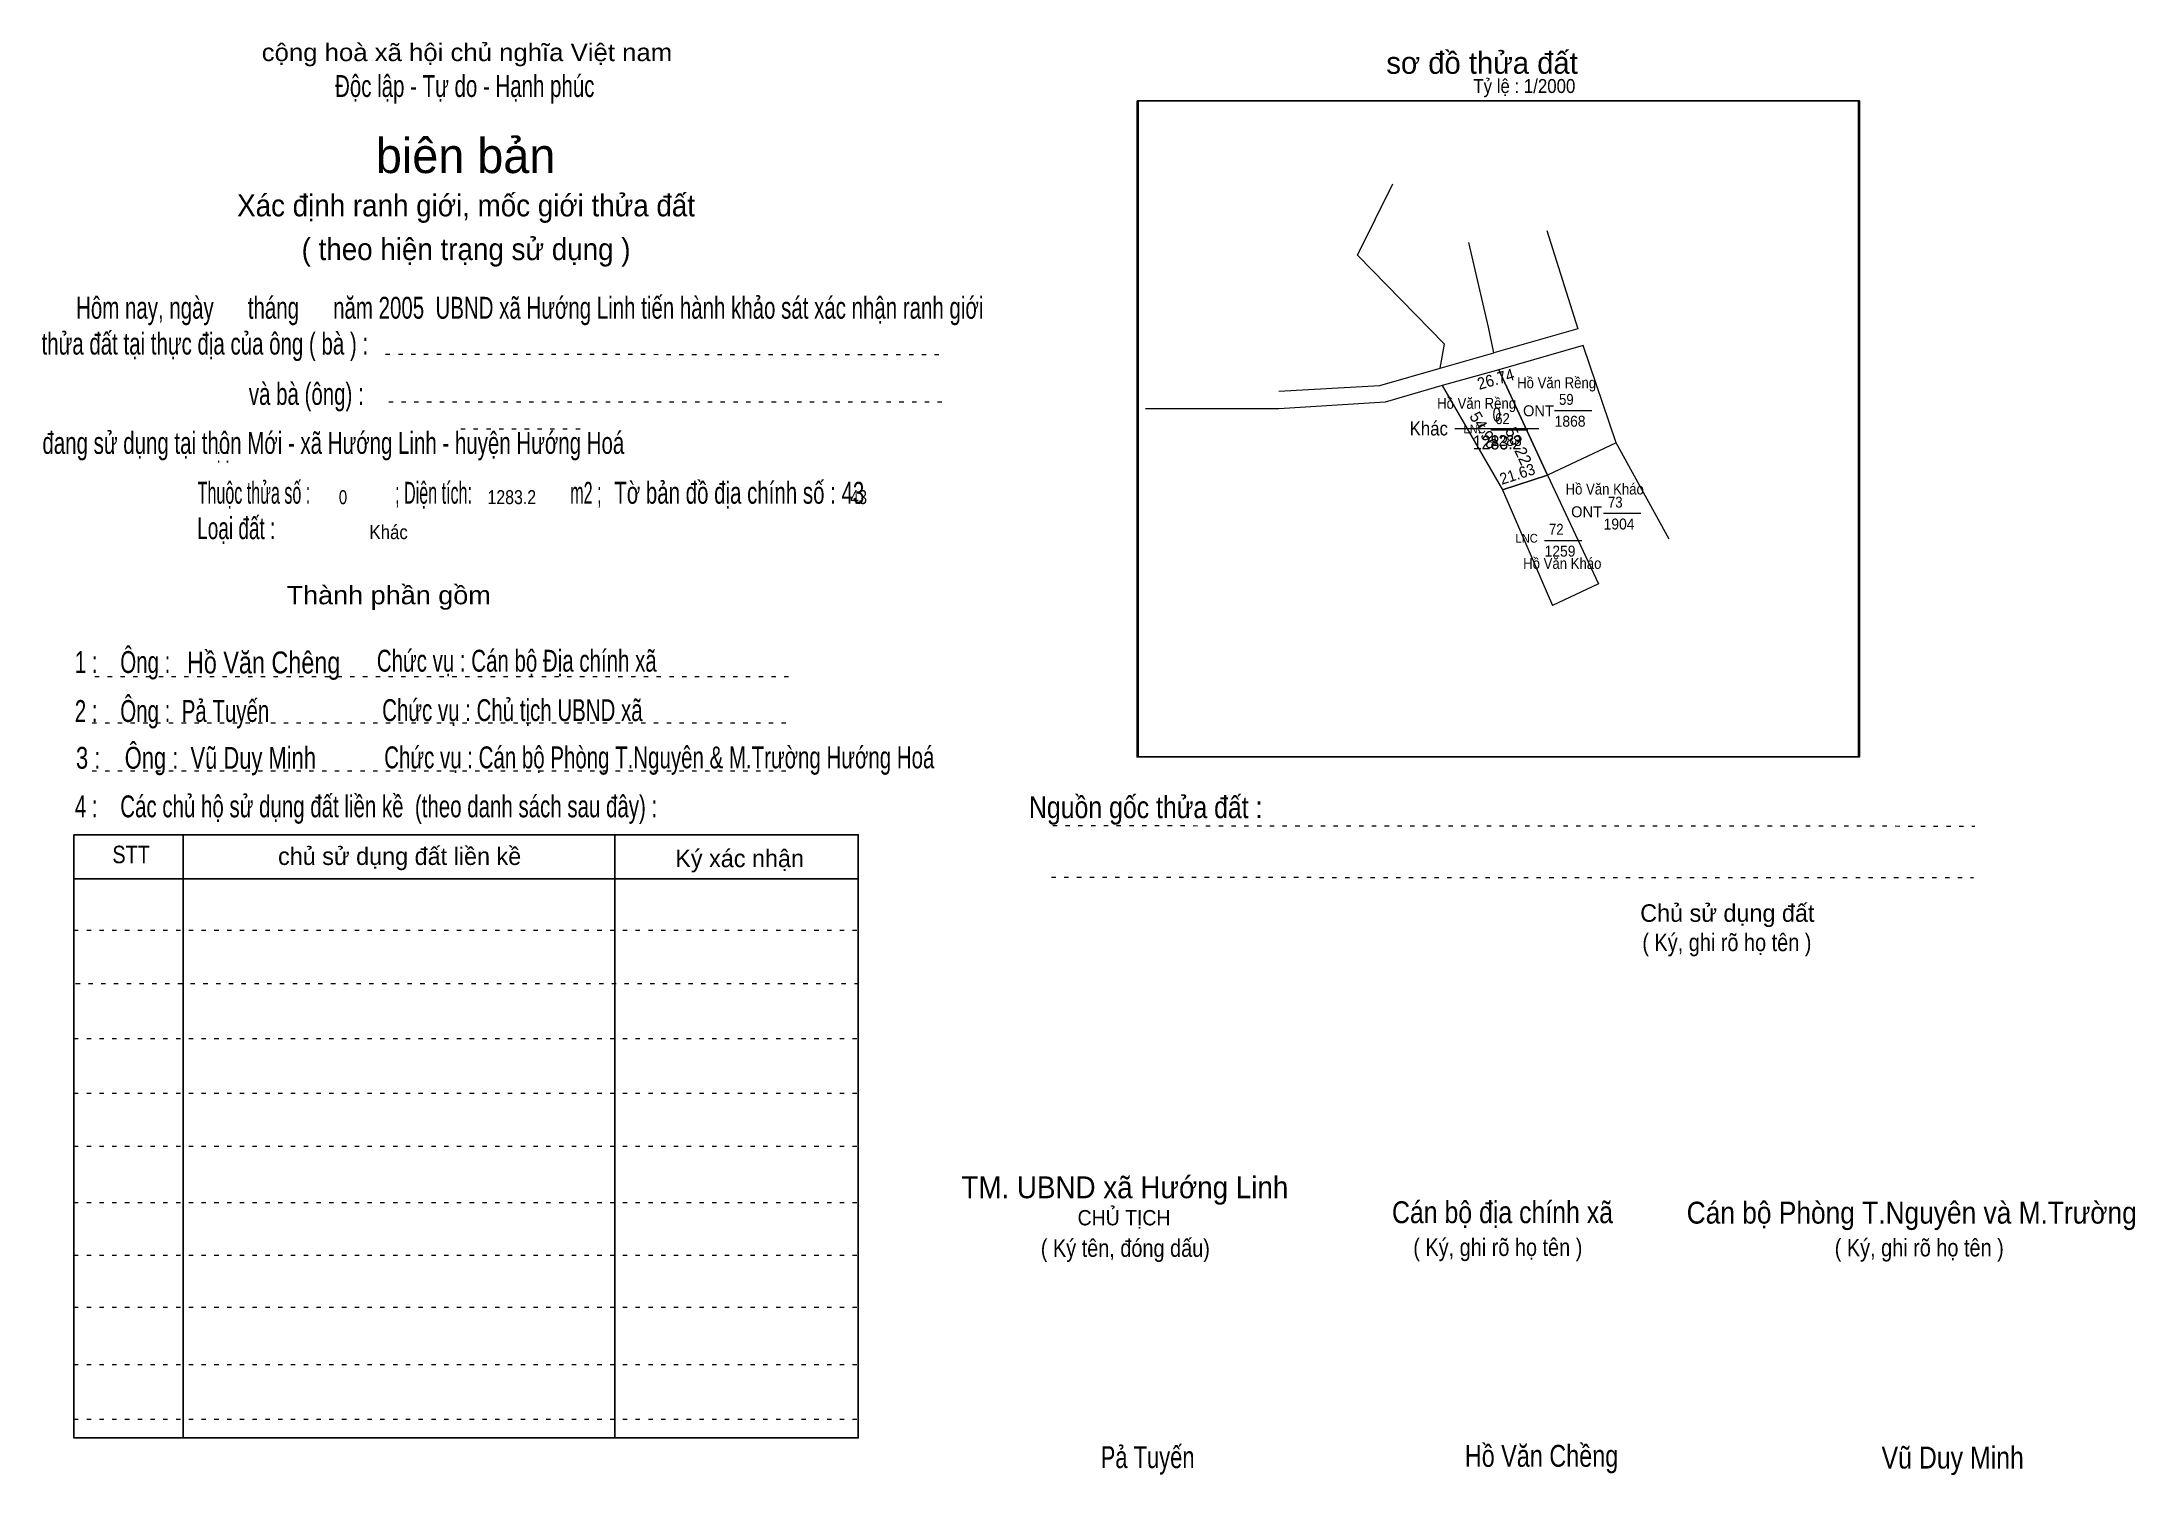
# Model space of a CAD drawing. Header units: centimetres. Extents: x -1.5 to 46.4, y -3.9 to 28.9.
import ezdxf
from ezdxf.enums import TextEntityAlignment as Align

# ---------------------------------------------------------------- set-up
doc = ezdxf.new("R2010")
doc.units = ezdxf.units.CM
doc.header["$LTSCALE"] = 0.16
doc.linetypes.add('DOTTED', pattern=[1.5, 0.3, -1.2])
for name, color, linetype, lineweight in [('15', 7, 'Continuous', 13), ('2', 7, 'Continuous', 25), ('22', 7, 'Continuous', 13), ('33', 7, 'Continuous', 13), ('5', 7, 'DOTTED', 13)]:
    doc.layers.add(name, color=color, linetype=linetype, lineweight=lineweight)
for name, color, linetype in [('16', 7, 'Continuous'), ('34', 7, 'Continuous'), ('51', 7, 'Continuous')]:
    doc.layers.add(name, color=color, linetype=linetype)

msp = doc.modelspace()

# ---------------------------------------------------------------- linework, layer by layer
at = {"layer": '15'}
for p, q in [((33.11, 20.44), (33.96, 20.44)), ((31.65, 20), (32.5, 20)), ((34.23, 18.09), (35.08, 18.09)), ((32.88, 17.47), (33.73, 17.47))]:
    msp.add_line(p, q, dxfattribs=at)
at = {"layer": '2'}
msp.add_lwpolyline([(23.56, 27.52), (40.06, 27.52), (40.06, 12.52), (23.56, 12.52)], close=True, dxfattribs=at)
at = {"layer": '22'}
for p, q in [((32.93, 24.56), (33.64, 22.31)), ((33.64, 22.31), (31.72, 21.76)), ((30.49, 21.41), (31.72, 21.76)), ((34.52, 19.7), (33.76, 21.93)), ((31.83, 21.37), (30.54, 21.01)), ((34.52, 19.7), (32.95, 18.96)), ((35.73, 17.5), (34.52, 19.7)), ((32.95, 18.96), (31.92, 18.63)), ((34.11, 16.48), (33.06, 15.98))]:
    msp.add_line(p, q, dxfattribs=at)
for points in [[(30.49, 21.41), (30.59, 21.96), (28.6, 23.99), (29.41, 25.62)], [(31.72, 21.76), (31.6, 22.35), (31.15, 24.28)], [(33.76, 21.93), (31.83, 21.37), (32.95, 18.96), (34.11, 16.48)], [(26.8, 20.88), (29.11, 21.01), (30.49, 21.41)], [(30.54, 21.01), (29.23, 20.63), (26.8, 20.48), (23.75, 20.48)], [(30.54, 21.01), (31.92, 18.63), (33.06, 15.98)]]:
    msp.add_lwpolyline(points, dxfattribs=at)
msp.add_lwpolyline([(31.92, 18.63), (32.95, 18.96), (31.83, 21.37), (30.54, 21.01)], close=True, dxfattribs=at)
at = {"layer": '33'}
msp.add_line((30.83, 20.03), (32.75, 20.03), dxfattribs=at)
at = {"layer": '5'}
for p, q in [((6.37, 21.73), (19.21, 21.72)), ((6.44, 20.64), (19.25, 20.64)), ((8.09, 20.02), (10.86, 20.02)), ((-0.28, 14.36), (15.72, 14.36)), ((-0.34, 13.3), (15.66, 13.3)), ((-0.34, 12.2), (15.66, 12.2)), ((21.63, 10.95), (42.72, 10.94)), ((21.6, 9.77), (42.69, 9.76)), ((-0.76, 8.56), (17.18, 8.56)), ((-0.72, 7.34), (17.22, 7.34)), ((-0.76, 6.08), (17.18, 6.08)), ((-0.76, 4.83), (17.18, 4.83)), ((-0.76, 3.62), (17.18, 3.62)), ((-0.76, 2.33), (17.18, 2.33)), ((-0.76, 1.13), (17.18, 1.13)), ((-0.76, -0.06), (17.18, -0.06)), ((-0.76, -1.37), (17.18, -1.37)), ((-0.76, -2.62), (17.18, -2.62))]:
    msp.add_line(p, q, dxfattribs=at)
at = {"layer": '5', "linetype": 'Continuous', "lineweight": 25}
for p, q in [((1.74, 10.74), (1.74, -3.05)), ((11.61, 10.74), (11.61, -3.05)), ((-0.76, 9.73), (17.18, 9.73))]:
    msp.add_line(p, q, dxfattribs=at)
for points in [[(23.58, 27.52), (40.08, 27.52), (40.08, 12.52), (23.58, 12.52)], [(-0.76, 10.74), (17.18, 10.74), (17.18, -3.05), (-0.76, -3.05)]]:
    msp.add_lwpolyline(points, close=True, dxfattribs=at)

# ---------------------------------------------------------------- texts
at = {"layer": '15'}
for s, width, p in [('59', 0.9, (33.21, 20.57)), ('62', 0.9, (31.75, 20.13)), ('1868', 0.95, (33.11, 20.07)), ('1283', 0.95, (31.65, 19.63)), ('73', 0.9, (34.33, 18.22)), ('72', 0.9, (32.98, 17.6)), ('1904', 0.95, (34.23, 17.72)), ('1259', 0.95, (32.88, 17.1))]:
    msp.add_text(s, height=0.25, dxfattribs=dict(at, width=width)).set_placement(p)
at = {"layer": '16', "width": 0.9}
for s, p in [('Hồ Văn Rềng', (33.155, 20.95)), ('Hồ Văn Rềng', (31.325, 20.48)), ('Hồ Văn Kháo', (34.255, 18.52)), ('Hồ Văn Kháo', (33.285, 16.82))]:
    msp.add_text(s, height=0.25, dxfattribs=at).set_placement(p, align=Align.CENTER)
at = {"layer": '22', "width": 0.95}
for p in [(31.28, 19.92), (32.47, 17.42)]:
    msp.add_text('LNC', height=0.2, dxfattribs=at).set_placement(p, align=Align.CENTER)
at = {"layer": '22'}
for p in [(32.74, 20.31), (33.84, 18)]:
    msp.add_text('ONT', height=0.25, dxfattribs=at).set_placement(p, align=Align.CENTER)
at = {"layer": '33', "width": 0.9}
msp.add_text('Khác', height=0.32, dxfattribs=at).set_placement((30.67, 19.87), align=Align.RIGHT)
at = {"layer": '33'}
for s, width, p in [('0', 0.8, (31.785, 20.19)), ('1283.2', 0.85, (31.795, 19.55))]:
    msp.add_text(s, height=0.32, dxfattribs=dict(at, width=width)).set_placement(p, align=Align.CENTER)
at = {"layer": '34'}
for s, width, p in [(': : ', 0.85, (2.5, 19.25)), ('0', 0.8, (5.3, 18.3)), ('1283.2', 0.85, (8.7, 18.3)), ('43', 0.8, (17, 18.3)), ('Khác', 0.9, (6, 17.5))]:
    msp.add_text(s, height=0.32, dxfattribs=dict(at, width=width)).set_placement(p)
at = {"layer": '5'}
for s, height, width, p in [('cộng hoà xã hội chủ nghĩa Việt nam', 0.4, 1.1, (8.23, 28.43)), ('Độc lập - Tự do - Hạnh phúc', 0.5, 0.7, (8.18, 27.61)), ('Xác định ranh giới, mốc giới thửa đất', 0.5, 0.95, (8.21, 24.88)), ('( theo hiện trạng sử dụng )', 0.5, 0.95, (8.21, 23.88)), ('Thành phần gồm', 0.42, 1.1, (6.44, 16.01)), ('Hồ Văn Chêng', 0.5, 0.8, (3.58, 14.43)), ('Chức vụ : Cán bộ Địa chính xã', 0.5, 0.7, (9.37, 14.47)), ('Chức vụ : Chủ tịch UBND xã', 0.5, 0.7, (9.27, 13.34)), ('Chức vụ : Cán bộ Phòng T.Nguyên & M.Trường Hướng Hoá', 0.5, 0.7, (12.63, 12.26)), ('    Nguồn gốc thửa đất :', 0.5, 0.85, (23.44, 11.12)), ('( Ký, ghi rõ họ tên )', 0.4, 0.85, (37.05, 8.08)), ('CHỦ TỊCH', 0.35, 0.95, (23.26, 1.81)), ('( Ký tên, đóng dấu)', 0.4, 0.85, (23.29, 1.09)), ('( Ký, ghi rõ họ tên )', 0.4, 0.85, (31.81, 1.11)), ('( Ký, ghi rõ họ tên )', 0.4, 0.85, (41.45, 1.1)), ('Pả Tuyến', 0.5, 0.75, (23.8, -3.74)), ('Hồ Văn Chềng', 0.5, 0.8, (32.81, -3.71)), ('Vũ Duy Minh', 0.5, 0.85, (42.215, -3.75))]:
    msp.add_text(s, height=height, dxfattribs=dict(at, width=width)).set_placement(p, align=Align.CENTER)
msp.add_text('sơ đồ thửa đất', height=0.5, dxfattribs=at).set_placement((29.26, 28.14))
for s, height, p in [('biên bản', 0.8, (8.2, 25.87)), ('      chủ sử dụng đất liền kề', 0.4, (6.245, 10.05)), ('   Ký xác nhận', 0.4, (14.245, 10)), ('Chủ sử dụng đất', 0.4, (37.06, 8.75))]:
    msp.add_text(s, height=height, dxfattribs=at).set_placement(p, align=Align.CENTER)
for s, height, width, p in [('   Hôm nay, ngày      tháng      năm 2005  UBND xã Hướng Linh tiến hành khảo sát xác nhận ranh giới ', 0.5, 0.7, (-1.1, 22.54)), ('thửa đất tại thực địa của ông ( bà ) :                                       ', 0.5, 0.7, (-1.5, 21.72)), ('                                     và bà (ông) :', 0.5, 0.7, (-1.57, 20.57)), (' đang sử dụng tại thôn Mới - xã Hướng Linh - huyện Hướng Hoá', 0.5, 0.7, (-1.61, 19.45)), ('Thuộc thửa số :                   ; Diện tích:                      m2 ;                                            ', 0.5, 0.55, (2.07, 18.31)), ('Tờ bản đồ địa chính số : 43', 0.5, 0.7, (11.6, 18.31)), ('Loại đất :  ', 0.5, 0.65, (2.06, 17.5)), ('    1 :    Ông :                                                        ', 0.5, 0.7, (-1.26, 14.44)), ('    2 :    Ông :  Pả Tuyến', 0.5, 0.7, (-1.26, 13.32)), ('    3 :    Ông :  Vũ Duy Minh', 0.5, 0.75, (-1.27, 12.25)), ('    4 :    Các chủ hộ sử dụng đất liền kề  (theo danh sách sau đây) :', 0.5, 0.7, (-1.26, 11.14)), ('STT', 0.4, 0.85, (0.12, 10.09)), ('TM. UBND xã Hướng Linh', 0.5, 0.95, (19.54, 2.43)), ('Cán bộ địa chính xã  ', 0.5, 0.85, (29.39, 1.86)), ('Cán bộ Phòng T.Nguyên và M.Trường', 0.5, 0.9, (36.13, 1.85))]:
    msp.add_text(s, height=height, dxfattribs=dict(at, width=width)).set_placement(p)
at = {"layer": '51', "width": 0.9}
msp.add_text('Tỷ lệ : 1/2000', height=0.32, dxfattribs=at).set_placement((31.25, 27.7))
at = {"layer": '51', "width": 0.95}
for s, height, rotation, p in [('26.74', 0.27, 15.907, (31.798, 21.0291)), ('21.63', 0.26, 17.79, (32.2953, 18.8668))]:
    msp.add_text(s, height=height, rotation=rotation, dxfattribs=at).set_placement(p, align=Align.CENTER)
at = {"layer": '51'}
for s, rotation, p in [('54.96', 300.195, (31.3769, 19.9229)), ('53.22', 295.034, (32.1605, 19.5721))]:
    msp.add_text(s, height=0.27, rotation=rotation, dxfattribs=at).set_placement(p, align=Align.CENTER)

doc.saveas('drawing.dxf')
